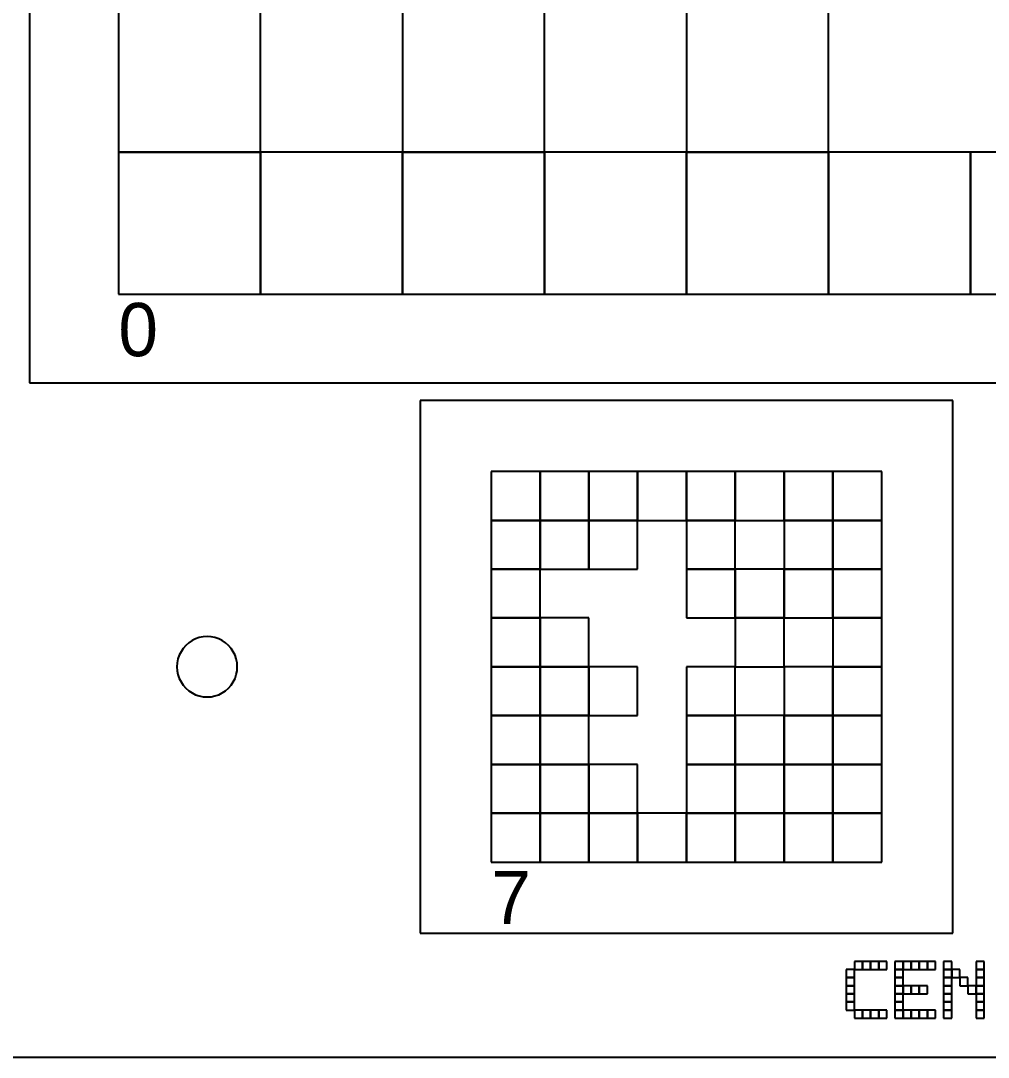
# Model space of a CAD drawing. Extents: x 0 to 490, y -8 to 329.
# Drawn here: x 37.5 to 92, y 170 to 228.4 of the extents above; entities that cross this region are included whole.
import ezdxf

# ---------------------------------------------------------------- set-up
doc = ezdxf.new("R2010")
doc.units = 0
for name, color, linetype in [('BLACK_POCKET', 7, 'CONTINUOUS'), ('BOARD_TEXT', 2, 'CONTINUOUS'), ('CUT', 1, 'CONTINUOUS'), ('LABEL', 3, 'CONTINUOUS'), ('MOUNT_HOLE', 5, 'CONTINUOUS'), ('QUIET_ZONE', 4, 'CONTINUOUS'), ('TAG_BOUNDARY', 8, 'CONTINUOUS')]:
    doc.layers.add(name, color=color, linetype=linetype)

msp = doc.modelspace()

# ---------------------------------------------------------------- linework, layer by layer
at = {"layer": 'BLACK_POCKET'}
for p, q in [((43, 229), (43, 221)), ((51, 221), (51, 229)), ((59, 229), (59, 221)), ((67, 221), (67, 229)), ((75, 229), (75, 221)), ((83, 221), (83, 229)), ((43, 221), (51, 221)), ((51, 221), (43, 221)), ((43, 221), (43, 213)), ((51, 213), (51, 221)), ((59, 221), (51, 221)), ((51, 221), (51, 213)), ((59, 221), (67, 221)), ((59, 213), (59, 221)), ((67, 221), (59, 221)), ((59, 221), (59, 213)), ((67, 213), (67, 221)), ((75, 221), (67, 221)), ((67, 221), (67, 213)), ((75, 221), (83, 221)), ((75, 213), (75, 221)), ((83, 221), (75, 221)), ((75, 221), (75, 213)), ((83, 213), (83, 221)), ((91, 221), (83, 221)), ((83, 221), (83, 213)), ((91, 213), (91, 221)), ((99, 221), (91, 221)), ((91, 221), (91, 213)), ((43, 213), (51, 213)), ((51, 213), (59, 213)), ((59, 213), (67, 213)), ((67, 213), (75, 213)), ((75, 213), (83, 213)), ((83, 213), (91, 213)), ((91, 213), (99, 213)), ((66.75, 203), (64, 203)), ((64, 203), (64, 200.25)), ((66.75, 200.25), (66.75, 203)), ((69.5, 203), (66.75, 203)), ((66.75, 203), (66.75, 200.25)), ((69.5, 200.25), (69.5, 203)), ((72.25, 203), (69.5, 203)), ((69.5, 203), (69.5, 200.25)), ((72.25, 200.25), (72.25, 203)), ((75, 203), (72.25, 203)), ((72.25, 203), (72.25, 200.25)), ((75, 200.25), (75, 203)), ((77.75, 203), (75, 203)), ((75, 203), (75, 200.25)), ((77.75, 200.25), (77.75, 203)), ((80.5, 203), (77.75, 203)), ((77.75, 203), (77.75, 200.25)), ((80.5, 200.25), (80.5, 203)), ((83.25, 203), (80.5, 203)), ((80.5, 203), (80.5, 200.25)), ((83.25, 200.25), (83.25, 203)), ((86, 203), (83.25, 203)), ((83.25, 203), (83.25, 200.25)), ((86, 200.25), (86, 203)), ((64, 200.25), (66.75, 200.25)), ((66.75, 200.25), (64, 200.25)), ((64, 200.25), (64, 197.5)), ((66.75, 200.25), (69.5, 200.25)), ((66.75, 197.5), (66.75, 200.25)), ((69.5, 200.25), (66.75, 200.25)), ((66.75, 200.25), (66.75, 197.5)), ((69.5, 200.25), (72.25, 200.25)), ((69.5, 197.5), (69.5, 200.25)), ((72.25, 200.25), (69.5, 200.25)), ((69.5, 200.25), (69.5, 197.5)), ((72.25, 200.25), (75, 200.25)), ((72.25, 197.5), (72.25, 200.25)), ((75, 200.25), (77.75, 200.25)), ((77.75, 200.25), (75, 200.25)), ((75, 200.25), (75, 197.5)), ((77.75, 200.25), (80.5, 200.25)), ((77.75, 197.5), (77.75, 200.25)), ((80.5, 200.25), (83.25, 200.25)), ((83.25, 200.25), (80.5, 200.25)), ((80.5, 200.25), (80.5, 197.5)), ((83.25, 200.25), (86, 200.25)), ((83.25, 197.5), (83.25, 200.25)), ((86, 200.25), (83.25, 200.25)), ((83.25, 200.25), (83.25, 197.5)), ((86, 197.5), (86, 200.25)), ((64, 197.5), (66.75, 197.5)), ((66.75, 197.5), (64, 197.5)), ((64, 197.5), (64, 194.75)), ((66.75, 197.5), (69.5, 197.5)), ((66.75, 194.75), (66.75, 197.5)), ((69.5, 197.5), (72.25, 197.5)), ((75, 197.5), (77.75, 197.5)), ((77.75, 197.5), (75, 197.5)), ((75, 197.5), (75, 194.75)), ((77.75, 194.75), (77.75, 197.5)), ((80.5, 197.5), (77.75, 197.5)), ((77.75, 197.5), (77.75, 194.75)), ((80.5, 197.5), (83.25, 197.5)), ((80.5, 194.75), (80.5, 197.5)), ((83.25, 197.5), (80.5, 197.5)), ((80.5, 197.5), (80.5, 194.75)), ((83.25, 197.5), (86, 197.5)), ((83.25, 194.75), (83.25, 197.5)), ((86, 197.5), (83.25, 197.5)), ((83.25, 197.5), (83.25, 194.75)), ((86, 194.75), (86, 197.5)), ((64, 194.75), (66.75, 194.75)), ((66.75, 194.75), (64, 194.75)), ((64, 194.75), (64, 192)), ((66.75, 192), (66.75, 194.75)), ((69.5, 194.75), (66.75, 194.75)), ((66.75, 194.75), (66.75, 192)), ((69.5, 192), (69.5, 194.75)), ((75, 194.75), (77.75, 194.75)), ((77.75, 194.75), (80.5, 194.75)), ((80.5, 194.75), (77.75, 194.75)), ((77.75, 194.75), (77.75, 192)), ((80.5, 194.75), (83.25, 194.75)), ((80.5, 192), (80.5, 194.75)), ((83.25, 194.75), (86, 194.75)), ((86, 194.75), (83.25, 194.75)), ((83.25, 194.75), (83.25, 192)), ((86, 192), (86, 194.75)), ((64, 192), (66.75, 192)), ((66.75, 192), (64, 192)), ((64, 192), (64, 189.25)), ((66.75, 192), (69.5, 192)), ((66.75, 189.25), (66.75, 192)), ((69.5, 192), (66.75, 192)), ((66.75, 192), (66.75, 189.25)), ((69.5, 189.25), (69.5, 192)), ((72.25, 192), (69.5, 192)), ((69.5, 192), (69.5, 189.25)), ((72.25, 189.25), (72.25, 192)), ((77.75, 192), (75, 192)), ((75, 192), (75, 189.25)), ((77.75, 192), (80.5, 192)), ((77.75, 189.25), (77.75, 192)), ((83.25, 192), (80.5, 192)), ((80.5, 192), (80.5, 189.25)), ((83.25, 192), (86, 192)), ((83.25, 189.25), (83.25, 192)), ((86, 192), (83.25, 192)), ((83.25, 192), (83.25, 189.25)), ((86, 189.25), (86, 192)), ((64, 189.25), (66.75, 189.25)), ((66.75, 189.25), (64, 189.25)), ((64, 189.25), (64, 186.5)), ((66.75, 189.25), (69.5, 189.25)), ((66.75, 186.5), (66.75, 189.25)), ((69.5, 189.25), (66.75, 189.25)), ((66.75, 189.25), (66.75, 186.5)), ((69.5, 189.25), (72.25, 189.25)), ((69.5, 186.5), (69.5, 189.25)), ((75, 189.25), (77.75, 189.25)), ((77.75, 189.25), (75, 189.25)), ((75, 189.25), (75, 186.5)), ((77.75, 186.5), (77.75, 189.25)), ((80.5, 189.25), (77.75, 189.25)), ((77.75, 189.25), (77.75, 186.5)), ((80.5, 189.25), (83.25, 189.25)), ((80.5, 186.5), (80.5, 189.25)), ((83.25, 189.25), (80.5, 189.25)), ((80.5, 189.25), (80.5, 186.5)), ((83.25, 189.25), (86, 189.25)), ((83.25, 186.5), (83.25, 189.25)), ((86, 189.25), (83.25, 189.25)), ((83.25, 189.25), (83.25, 186.5)), ((86, 186.5), (86, 189.25)), ((64, 186.5), (66.75, 186.5)), ((66.75, 186.5), (64, 186.5)), ((64, 186.5), (64, 183.75)), ((66.75, 186.5), (69.5, 186.5)), ((66.75, 183.75), (66.75, 186.5)), ((69.5, 186.5), (66.75, 186.5)), ((66.75, 186.5), (66.75, 183.75)), ((69.5, 183.75), (69.5, 186.5)), ((72.25, 186.5), (69.5, 186.5)), ((69.5, 186.5), (69.5, 183.75)), ((72.25, 183.75), (72.25, 186.5)), ((75, 186.5), (77.75, 186.5)), ((77.75, 186.5), (75, 186.5)), ((75, 186.5), (75, 183.75)), ((77.75, 186.5), (80.5, 186.5)), ((77.75, 183.75), (77.75, 186.5)), ((80.5, 186.5), (77.75, 186.5)), ((77.75, 186.5), (77.75, 183.75)), ((80.5, 186.5), (83.25, 186.5)), ((80.5, 183.75), (80.5, 186.5)), ((83.25, 186.5), (80.5, 186.5)), ((80.5, 186.5), (80.5, 183.75)), ((83.25, 186.5), (86, 186.5)), ((83.25, 183.75), (83.25, 186.5)), ((86, 186.5), (83.25, 186.5)), ((83.25, 186.5), (83.25, 183.75)), ((86, 183.75), (86, 186.5)), ((64, 183.75), (66.75, 183.75)), ((66.75, 183.75), (64, 183.75)), ((64, 183.75), (64, 181)), ((66.75, 183.75), (69.5, 183.75)), ((66.75, 181), (66.75, 183.75)), ((69.5, 183.75), (66.75, 183.75)), ((66.75, 183.75), (66.75, 181)), ((69.5, 183.75), (72.25, 183.75)), ((69.5, 181), (69.5, 183.75)), ((72.25, 183.75), (69.5, 183.75)), ((69.5, 183.75), (69.5, 181)), ((72.25, 181), (72.25, 183.75)), ((75, 183.75), (72.25, 183.75)), ((72.25, 183.75), (72.25, 181)), ((75, 183.75), (77.75, 183.75)), ((75, 181), (75, 183.75)), ((77.75, 183.75), (75, 183.75)), ((75, 183.75), (75, 181)), ((77.75, 183.75), (80.5, 183.75)), ((77.75, 181), (77.75, 183.75)), ((80.5, 183.75), (77.75, 183.75)), ((77.75, 183.75), (77.75, 181)), ((80.5, 183.75), (83.25, 183.75)), ((80.5, 181), (80.5, 183.75)), ((83.25, 183.75), (80.5, 183.75)), ((80.5, 183.75), (80.5, 181)), ((83.25, 183.75), (86, 183.75)), ((83.25, 181), (83.25, 183.75)), ((86, 183.75), (83.25, 183.75)), ((83.25, 183.75), (83.25, 181)), ((86, 181), (86, 183.75)), ((64, 181), (66.75, 181)), ((66.75, 181), (69.5, 181)), ((69.5, 181), (72.25, 181)), ((72.25, 181), (75, 181)), ((75, 181), (77.75, 181)), ((77.75, 181), (80.5, 181)), ((80.5, 181), (83.25, 181)), ((83.25, 181), (86, 181))]:
    msp.add_line(p, q, dxfattribs=at)
at = {"layer": 'BOARD_TEXT'}
for p, q in [((84.914286, 175.4), (84.457143, 175.4)), ((84.457143, 175.4), (84.457143, 174.942857)), ((84.914286, 174.942857), (84.914286, 175.4)), ((85.371429, 175.4), (84.914286, 175.4)), ((84.914286, 175.4), (84.914286, 174.942857)), ((85.371429, 174.942857), (85.371429, 175.4)), ((85.828571, 175.4), (85.371429, 175.4)), ((85.371429, 175.4), (85.371429, 174.942857)), ((85.828571, 174.942857), (85.828571, 175.4)), ((86.285714, 175.4), (85.828571, 175.4)), ((85.828571, 175.4), (85.828571, 174.942857)), ((86.285714, 174.942857), (86.285714, 175.4)), ((87.2, 175.4), (86.742857, 175.4)), ((86.742857, 175.4), (86.742857, 174.942857)), ((87.2, 174.942857), (87.2, 175.4)), ((87.657143, 175.4), (87.2, 175.4)), ((87.2, 175.4), (87.2, 174.942857)), ((87.657143, 174.942857), (87.657143, 175.4)), ((88.114286, 175.4), (87.657143, 175.4)), ((87.657143, 175.4), (87.657143, 174.942857)), ((88.114286, 174.942857), (88.114286, 175.4)), ((88.571429, 175.4), (88.114286, 175.4)), ((88.114286, 175.4), (88.114286, 174.942857)), ((88.571429, 174.942857), (88.571429, 175.4)), ((89.028571, 175.4), (88.571429, 175.4)), ((88.571429, 175.4), (88.571429, 174.942857)), ((89.028571, 174.942857), (89.028571, 175.4)), ((89.942857, 175.4), (89.485714, 175.4)), ((89.485714, 175.4), (89.485714, 174.942857)), ((89.942857, 174.942857), (89.942857, 175.4)), ((91.771429, 175.4), (91.314286, 175.4)), ((91.314286, 175.4), (91.314286, 174.942857)), ((91.771429, 174.942857), (91.771429, 175.4)), ((84.457143, 174.942857), (84, 174.942857)), ((84, 174.942857), (84, 174.485714)), ((84.457143, 174.942857), (84.914286, 174.942857)), ((84.457143, 174.485714), (84.457143, 174.942857)), ((84.914286, 174.942857), (85.371429, 174.942857)), ((85.371429, 174.942857), (85.828571, 174.942857)), ((85.828571, 174.942857), (86.285714, 174.942857)), ((86.742857, 174.942857), (87.2, 174.942857)), ((87.2, 174.942857), (86.742857, 174.942857)), ((86.742857, 174.942857), (86.742857, 174.485714)), ((87.2, 174.942857), (87.657143, 174.942857)), ((87.2, 174.485714), (87.2, 174.942857)), ((87.657143, 174.942857), (88.114286, 174.942857)), ((88.114286, 174.942857), (88.571429, 174.942857)), ((88.571429, 174.942857), (89.028571, 174.942857)), ((89.485714, 174.942857), (89.942857, 174.942857)), ((89.942857, 174.942857), (89.485714, 174.942857)), ((89.485714, 174.942857), (89.485714, 174.485714)), ((89.942857, 174.485714), (89.942857, 174.942857)), ((90.4, 174.942857), (89.942857, 174.942857)), ((89.942857, 174.942857), (89.942857, 174.485714)), ((90.4, 174.485714), (90.4, 174.942857)), ((91.314286, 174.942857), (91.771429, 174.942857)), ((91.771429, 174.942857), (91.314286, 174.942857)), ((91.314286, 174.942857), (91.314286, 174.485714)), ((91.771429, 174.485714), (91.771429, 174.942857)), ((84, 174.485714), (84.457143, 174.485714)), ((84.457143, 174.485714), (84, 174.485714)), ((84, 174.485714), (84, 174.028571)), ((84.457143, 174.028571), (84.457143, 174.485714)), ((86.742857, 174.485714), (87.2, 174.485714)), ((87.2, 174.485714), (86.742857, 174.485714)), ((86.742857, 174.485714), (86.742857, 174.028571)), ((87.2, 174.028571), (87.2, 174.485714)), ((89.485714, 174.485714), (89.942857, 174.485714)), ((89.942857, 174.485714), (89.485714, 174.485714)), ((89.485714, 174.485714), (89.485714, 174.028571)), ((89.942857, 174.485714), (90.4, 174.485714)), ((89.942857, 174.028571), (89.942857, 174.485714)), ((90.857143, 174.485714), (90.4, 174.485714)), ((90.4, 174.485714), (90.4, 174.028571)), ((90.857143, 174.028571), (90.857143, 174.485714)), ((91.314286, 174.485714), (91.771429, 174.485714)), ((91.771429, 174.485714), (91.314286, 174.485714)), ((91.314286, 174.485714), (91.314286, 174.028571)), ((91.771429, 174.028571), (91.771429, 174.485714)), ((84, 174.028571), (84.457143, 174.028571)), ((84.457143, 174.028571), (84, 174.028571)), ((84, 174.028571), (84, 173.571429)), ((84, 173.571429), (84.457143, 173.571429)), ((84.457143, 173.571429), (84, 173.571429)), ((84, 173.571429), (84, 173.114286)), ((84.457143, 173.571429), (84.457143, 174.028571)), ((84.457143, 173.114286), (84.457143, 173.571429)), ((86.742857, 174.028571), (87.2, 174.028571)), ((87.2, 174.028571), (86.742857, 174.028571)), ((86.742857, 174.028571), (86.742857, 173.571429)), ((86.742857, 173.571429), (87.2, 173.571429)), ((87.2, 173.571429), (86.742857, 173.571429)), ((86.742857, 173.571429), (86.742857, 173.114286)), ((87.2, 173.571429), (87.2, 174.028571)), ((87.657143, 174.028571), (87.2, 174.028571)), ((87.2, 174.028571), (87.2, 173.571429)), ((87.2, 173.571429), (87.657143, 173.571429)), ((87.2, 173.114286), (87.2, 173.571429)), ((87.657143, 173.571429), (87.657143, 174.028571)), ((88.114286, 174.028571), (87.657143, 174.028571)), ((87.657143, 174.028571), (87.657143, 173.571429)), ((87.657143, 173.571429), (88.114286, 173.571429)), ((88.114286, 173.571429), (88.114286, 174.028571)), ((88.571429, 174.028571), (88.114286, 174.028571)), ((88.114286, 174.028571), (88.114286, 173.571429)), ((88.114286, 173.571429), (88.571429, 173.571429)), ((88.571429, 173.571429), (88.571429, 174.028571)), ((89.485714, 174.028571), (89.942857, 174.028571)), ((89.942857, 174.028571), (89.485714, 174.028571)), ((89.485714, 174.028571), (89.485714, 173.571429)), ((89.485714, 173.571429), (89.942857, 173.571429)), ((89.942857, 173.571429), (89.485714, 173.571429)), ((89.485714, 173.571429), (89.485714, 173.114286)), ((89.942857, 173.571429), (89.942857, 174.028571)), ((89.942857, 173.114286), (89.942857, 173.571429)), ((90.4, 174.028571), (90.857143, 174.028571)), ((91.314286, 174.028571), (90.857143, 174.028571)), ((90.857143, 174.028571), (90.857143, 173.571429)), ((90.857143, 173.571429), (91.314286, 173.571429)), ((91.314286, 174.028571), (91.771429, 174.028571)), ((91.314286, 173.571429), (91.314286, 174.028571)), ((91.771429, 174.028571), (91.314286, 174.028571)), ((91.314286, 174.028571), (91.314286, 173.571429)), ((91.314286, 173.571429), (91.771429, 173.571429)), ((91.771429, 173.571429), (91.314286, 173.571429)), ((91.314286, 173.571429), (91.314286, 173.114286)), ((91.771429, 173.571429), (91.771429, 174.028571)), ((91.771429, 173.114286), (91.771429, 173.571429)), ((84, 173.114286), (84.457143, 173.114286)), ((84.457143, 173.114286), (84, 173.114286)), ((84, 173.114286), (84, 172.657143)), ((84.457143, 172.657143), (84.457143, 173.114286)), ((86.742857, 173.114286), (87.2, 173.114286)), ((87.2, 173.114286), (86.742857, 173.114286)), ((86.742857, 173.114286), (86.742857, 172.657143)), ((87.2, 172.657143), (87.2, 173.114286)), ((89.485714, 173.114286), (89.942857, 173.114286)), ((89.942857, 173.114286), (89.485714, 173.114286)), ((89.485714, 173.114286), (89.485714, 172.657143)), ((89.942857, 172.657143), (89.942857, 173.114286)), ((91.314286, 173.114286), (91.771429, 173.114286)), ((91.771429, 173.114286), (91.314286, 173.114286)), ((91.314286, 173.114286), (91.314286, 172.657143)), ((91.771429, 172.657143), (91.771429, 173.114286)), ((84, 172.657143), (84.457143, 172.657143)), ((84.914286, 172.657143), (84.457143, 172.657143)), ((84.457143, 172.657143), (84.457143, 172.2)), ((84.914286, 172.2), (84.914286, 172.657143)), ((85.371429, 172.657143), (84.914286, 172.657143)), ((84.914286, 172.657143), (84.914286, 172.2)), ((85.371429, 172.2), (85.371429, 172.657143)), ((85.828571, 172.657143), (85.371429, 172.657143)), ((85.371429, 172.657143), (85.371429, 172.2)), ((85.828571, 172.2), (85.828571, 172.657143)), ((86.285714, 172.657143), (85.828571, 172.657143)), ((85.828571, 172.657143), (85.828571, 172.2)), ((86.285714, 172.2), (86.285714, 172.657143)), ((86.742857, 172.657143), (87.2, 172.657143)), ((87.2, 172.657143), (86.742857, 172.657143)), ((86.742857, 172.657143), (86.742857, 172.2)), ((87.2, 172.2), (87.2, 172.657143)), ((87.657143, 172.657143), (87.2, 172.657143)), ((87.2, 172.657143), (87.2, 172.2)), ((87.657143, 172.2), (87.657143, 172.657143)), ((88.114286, 172.657143), (87.657143, 172.657143)), ((87.657143, 172.657143), (87.657143, 172.2)), ((88.114286, 172.2), (88.114286, 172.657143)), ((88.571429, 172.657143), (88.114286, 172.657143)), ((88.114286, 172.657143), (88.114286, 172.2)), ((88.571429, 172.2), (88.571429, 172.657143)), ((89.028571, 172.657143), (88.571429, 172.657143)), ((88.571429, 172.657143), (88.571429, 172.2)), ((89.028571, 172.2), (89.028571, 172.657143)), ((89.485714, 172.657143), (89.942857, 172.657143)), ((89.942857, 172.657143), (89.485714, 172.657143)), ((89.485714, 172.657143), (89.485714, 172.2)), ((89.942857, 172.2), (89.942857, 172.657143)), ((91.314286, 172.657143), (91.771429, 172.657143)), ((91.771429, 172.657143), (91.314286, 172.657143)), ((91.314286, 172.657143), (91.314286, 172.2)), ((91.771429, 172.2), (91.771429, 172.657143)), ((84.457143, 172.2), (84.914286, 172.2)), ((84.914286, 172.2), (85.371429, 172.2)), ((85.371429, 172.2), (85.828571, 172.2)), ((85.828571, 172.2), (86.285714, 172.2)), ((86.742857, 172.2), (87.2, 172.2)), ((87.2, 172.2), (87.657143, 172.2)), ((87.657143, 172.2), (88.114286, 172.2)), ((88.114286, 172.2), (88.571429, 172.2)), ((88.571429, 172.2), (89.028571, 172.2)), ((89.485714, 172.2), (89.942857, 172.2)), ((91.314286, 172.2), (91.771429, 172.2))]:
    msp.add_line(p, q, dxfattribs=at)
at = {"layer": 'CUT'}
msp.add_line((0, 170), (150, 170), dxfattribs=at)
at = {"layer": 'MOUNT_HOLE'}
for p, q in [((46.965106, 193.348701), (46.797918, 193.202082)), ((47.15, 193.472243), (46.965106, 193.348701)), ((47.349438, 193.570595), (47.15, 193.472243)), ((47.560008, 193.642074), (47.349438, 193.570595)), ((47.778105, 193.685456), (47.560008, 193.642074)), ((48, 193.7), (47.778105, 193.685456)), ((48.221895, 193.685456), (48, 193.7)), ((48.439992, 193.642074), (48.221895, 193.685456)), ((48.650562, 193.570595), (48.439992, 193.642074)), ((48.85, 193.472243), (48.650562, 193.570595)), ((49.034894, 193.348701), (48.85, 193.472243)), ((49.202082, 193.202082), (49.034894, 193.348701)), ((46.527757, 192.85), (46.429405, 192.650562)), ((46.651299, 193.034894), (46.527757, 192.85)), ((46.797918, 193.202082), (46.651299, 193.034894)), ((49.348701, 193.034894), (49.202082, 193.202082)), ((49.472243, 192.85), (49.348701, 193.034894)), ((49.570595, 192.650562), (49.472243, 192.85)), ((46.314544, 192.221895), (46.3, 192)), ((46.357926, 192.439992), (46.314544, 192.221895)), ((46.429405, 192.650562), (46.357926, 192.439992)), ((49.642074, 192.439992), (49.570595, 192.650562)), ((49.685456, 192.221895), (49.642074, 192.439992)), ((49.7, 192), (49.685456, 192.221895)), ((46.3, 192), (46.314544, 191.778105)), ((46.314544, 191.778105), (46.357926, 191.560008)), ((46.357926, 191.560008), (46.429405, 191.349438)), ((49.570595, 191.349438), (49.642074, 191.560008)), ((49.642074, 191.560008), (49.685456, 191.778105)), ((49.685456, 191.778105), (49.7, 192)), ((46.429405, 191.349438), (46.527757, 191.15)), ((46.527757, 191.15), (46.651299, 190.965106)), ((49.348701, 190.965106), (49.472243, 191.15)), ((49.472243, 191.15), (49.570595, 191.349438)), ((46.651299, 190.965106), (46.797918, 190.797918)), ((46.797918, 190.797918), (46.965106, 190.651299)), ((46.965106, 190.651299), (47.15, 190.527757)), ((47.15, 190.527757), (47.349438, 190.429405)), ((47.349438, 190.429405), (47.560008, 190.357926)), ((48.439992, 190.357926), (48.650562, 190.429405)), ((48.650562, 190.429405), (48.85, 190.527757)), ((48.85, 190.527757), (49.034894, 190.651299)), ((49.034894, 190.651299), (49.202082, 190.797918)), ((49.202082, 190.797918), (49.348701, 190.965106)), ((47.560008, 190.357926), (47.778105, 190.314544)), ((47.778105, 190.314544), (48, 190.3)), ((48, 190.3), (48.221895, 190.314544)), ((48.221895, 190.314544), (48.439992, 190.357926))]:
    msp.add_line(p, q, dxfattribs=at)
at = {"layer": 'QUIET_ZONE'}
for p, q in [((38, 282), (38, 208)), ((38, 208), (112, 208)), ((90, 207), (60, 207)), ((60, 207), (60, 177)), ((90, 177), (90, 207)), ((60, 177), (90, 177))]:
    msp.add_line(p, q, dxfattribs=at)
at = {"layer": 'TAG_BOUNDARY'}
for p, q in [((43, 277), (43, 213)), ((43, 213), (107, 213)), ((86, 203), (64, 203)), ((64, 203), (64, 181)), ((86, 181), (86, 203)), ((64, 181), (86, 181))]:
    msp.add_line(p, q, dxfattribs=at)

# ---------------------------------------------------------------- texts
at = {"layer": 'LABEL'}
for s, p in [('0', (43, 209.5)), ('7', (64, 177.5))]:
    msp.add_text(s, height=3, dxfattribs=at).set_placement(p)

doc.saveas('drawing.dxf')
